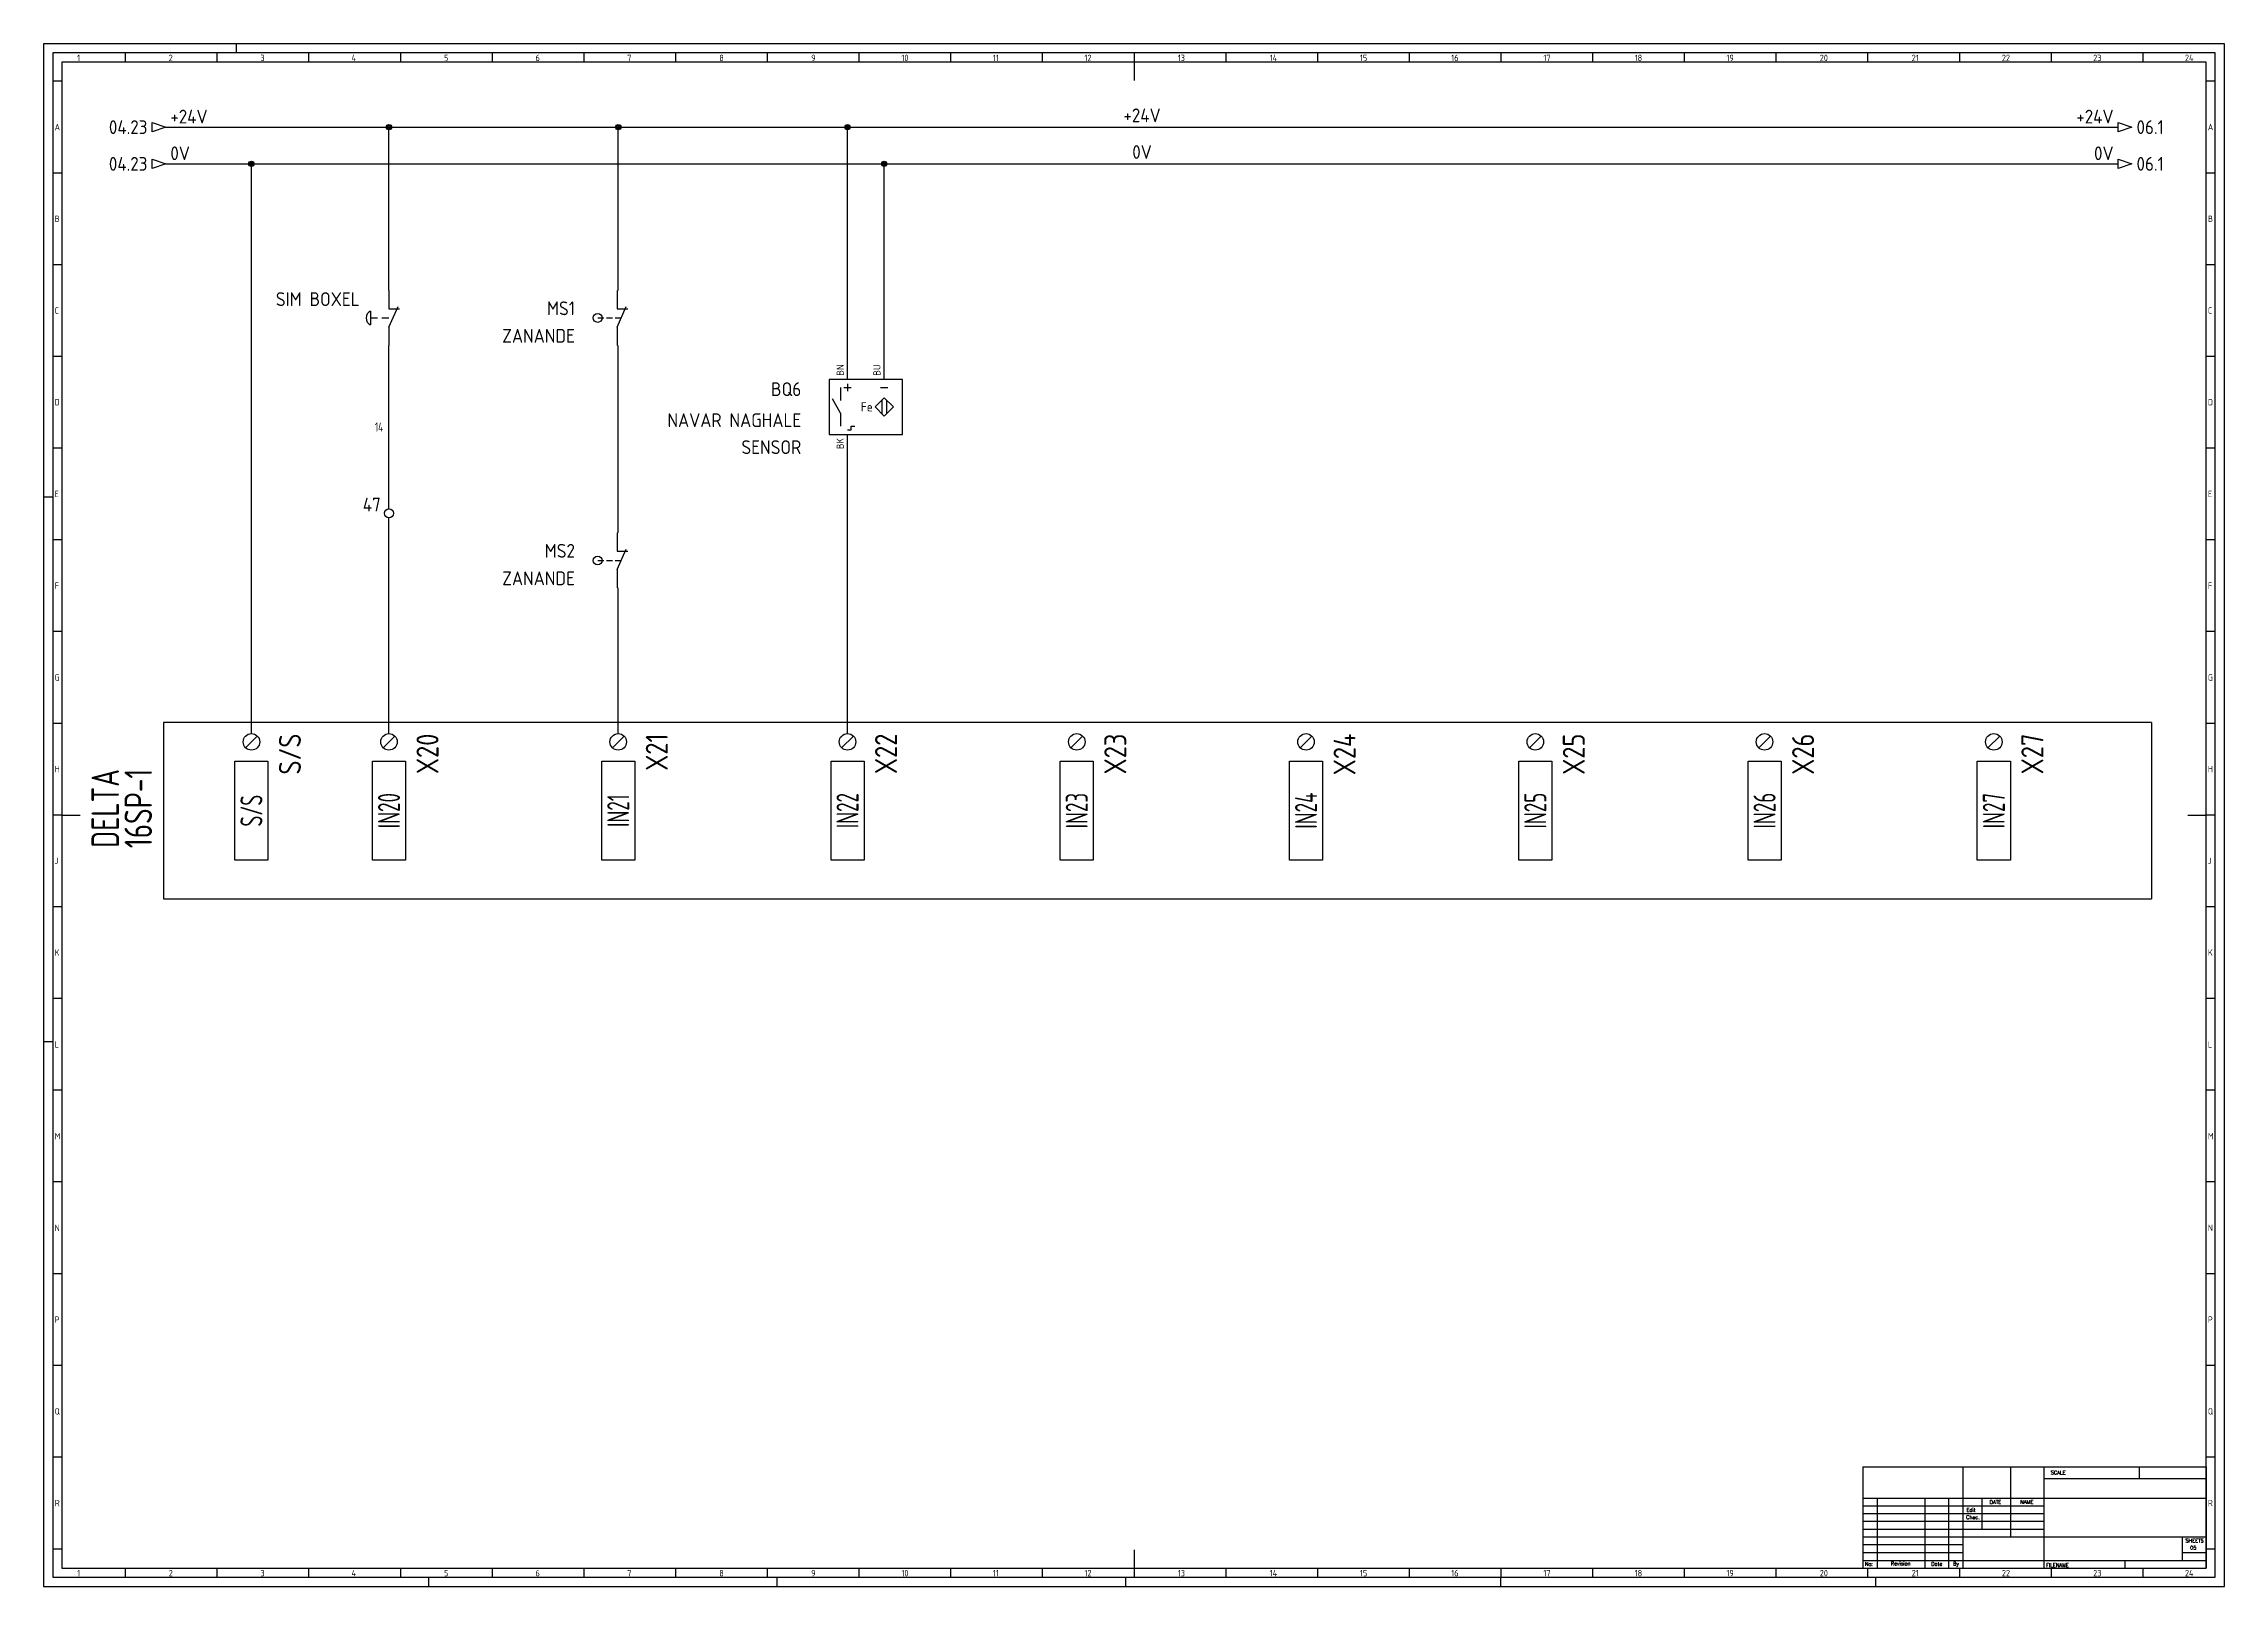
# Model space of a CAD drawing. Header units: millimetres. Extents: x 0 to 1189, y 5 to 846.
import ezdxf
from ezdxf.enums import TextEntityAlignment as Align

# ---------------------------------------------------------------- set-up
doc = ezdxf.new("R2010")
doc.units = ezdxf.units.MM
doc.header["$LTSCALE"] = 12
for name, color, linetype in [('025', 1, 'Continuous'), ('035', 5, 'Continuous'), ('07', 7, 'Continuous'), ('DESC', 1, 'Continuous'), ('MISC', 2, 'Continuous'), ('RED_2.5mm^2', 1, 'Continuous'), ('SYMS', 7, 'Continuous'), ('TAGS', 51, 'Continuous'), ('TERMS', 4, 'Continuous'), ('WIRENO', 70, 'Continuous'), ('WIREREF', 61, 'Continuous'), ('WIREREF_DEST', 61, 'Continuous'), ('XREF', 7, 'Continuous')]:
    doc.layers.add(name, color=color, linetype=linetype)
doc.styles.add('ISO Proportional', font='isocp.shx')
doc.styles.add('WD', font='romans.shx')
doc.styles.add('WD_IEC', font='ISOCP2.shx', dxfattribs={"width": 0.9, "height": 4})

# ---------------------------------------------------------------- blocks, each defined once
blk = doc.blocks.new('IEC_border_a0')
at = {"layer": '035', "color": 0}
for p, q in [((0, 841), (0, 0)), ((1189, 841), (0, 841)), ((44.5, 836), (44.5, 831)), ((94.5, 836), (94.5, 831)), ((105, 841), (105, 836)), ((144.5, 836), (144.5, 831)), ((194.5, 836), (194.5, 831)), ((244.5, 836), (244.5, 831)), ((294.5, 836), (294.5, 831)), ((344.5, 836), (344.5, 831)), ((394.5, 836), (394.5, 831)), ((444.5, 836), (444.5, 831)), ((494.5, 836), (494.5, 831)), ((544.5, 836), (544.5, 831)), ((594.5, 836), (594.5, 831)), ((644.5, 836), (644.5, 831)), ((694.5, 836), (694.5, 831)), ((744.5, 836), (744.5, 831)), ((794.5, 836), (794.5, 831)), ((844.5, 836), (844.5, 831)), ((894.5, 836), (894.5, 831)), ((944.5, 836), (944.5, 831)), ((994.5, 836), (994.5, 831)), ((1044.5, 836), (1044.5, 831)), ((1094.5, 836), (1094.5, 831)), ((1144.5, 836), (1144.5, 831)), ((1189, 0), (1189, 841)), ((10, 820.5), (5, 820.5)), ((1184, 820.5), (1179, 820.5)), ((10, 770.5), (5, 770.5)), ((1184, 770.5), (1179, 770.5)), ((10, 720.5), (5, 720.5)), ((1184, 720.5), (1179, 720.5)), ((10, 670.5), (5, 670.5)), ((1184, 670.5), (1179, 670.5)), ((10, 620.5), (5, 620.5)), ((1184, 620.5), (1179, 620.5)), ((0, 594), (5, 594)), ((10, 570.5), (5, 570.5)), ((1184, 570.5), (1179, 570.5)), ((10, 520.5), (5, 520.5)), ((1184, 520.5), (1179, 520.5)), ((10, 470.5), (5, 470.5)), ((1184, 470.5), (1179, 470.5)), ((10, 420.5), (5, 420.5)), ((1184, 420.5), (1179, 420.5)), ((1184, 420.5), (1179, 420.5)), ((10, 370.5), (5, 370.5)), ((1184, 370.5), (1179, 370.5)), ((10, 320.5), (5, 320.5)), ((1184, 320.5), (1179, 320.5)), ((0, 297), (5, 297)), ((10, 270.5), (5, 270.5)), ((1184, 270.5), (1179, 270.5)), ((1184, 270.5), (1179, 270.5)), ((10, 220.5), (5, 220.5)), ((1184, 220.5), (1179, 220.5)), ((10, 170.5), (5, 170.5)), ((1184, 170.5), (1179, 170.5)), ((10, 120.5), (5, 120.5)), ((1184, 120.5), (1179, 120.5)), ((10, 70.5), (5, 70.5)), ((1184, 70.5), (1179, 70.5)), ((10, 20.4), (5.1, 20.4)), ((1184, 20.4), (1179, 20.4)), ((0, 0), (1189, 0)), ((44.5, 10), (44.5, 5)), ((94.5, 10), (94.5, 5)), ((144.5, 10), (144.5, 5)), ((194.5, 10), (194.5, 5)), ((210, 0), (210, 5)), ((244.5, 10), (244.5, 5)), ((294.5, 10), (294.5, 5)), ((344.5, 10), (344.5, 5)), ((394.5, 10), (394.5, 5)), ((400, 0), (400, 5)), ((444.5, 10), (444.5, 5)), ((494.5, 10), (494.5, 5)), ((544.5, 10), (544.5, 5)), ((590, 0), (590, 5)), ((594.5, 10), (594.5, 5)), ((644.5, 10), (644.5, 5)), ((694.5, 10), (694.5, 5)), ((744.5, 10), (744.5, 5)), ((744.5, 10), (744.5, 5)), ((794.5, 10), (794.5, 5)), ((794.5, 0), (794.5, 5)), ((844.5, 10), (844.5, 5)), ((894.5, 10), (894.5, 5)), ((944.5, 10), (944.5, 5)), ((994.5, 10), (994.5, 5)), ((999, 0), (999, 5)), ((1044.5, 10), (1044.5, 5)), ((1094.5, 10), (1094.5, 5)), ((1144.5, 10), (1144.5, 5))]:
    blk.add_line(p, q, dxfattribs=at)
blk.add_lwpolyline([(10, 10), (1179, 10), (1179, 831), (10, 831)], close=True, dxfattribs=at)
at = {"layer": '07', "color": 0}
for p, q in [((594.5, 831), (594.5, 821)), ((10, 420.5), (20, 420.5)), ((1169, 420.5), (1179, 420.5)), ((594.5, 20), (594.5, 10))]:
    blk.add_line(p, q, dxfattribs=at)
blk.add_lwpolyline([(5, 5), (1184, 5), (1184, 836), (5, 836)], close=True, dxfattribs=at)
at = {"layer": '035', "color": 0, "style": 'ISO Proportional'}
for s, p in [('1', (18.3, 831.5)), ('2', (68.2, 831.5)), ('3', (118.2, 831.5)), ('4', (167.9, 831.5)), ('5', (218.3, 831.5)), ('6', (268.2, 831.5)), ('7', (318.2, 831.5)), ('8', (368.4, 831.5)), ('9', (418.5, 831.5)), ('10', (467.7, 831.5)), ('11', (517.5, 831.5)), ('12', (567.5, 831.5)), ('13', (618.4, 831.5)), ('14', (668.5, 831.5)), ('15', (717.7, 831.5)), ('16', (767.5, 831.5)), ('17', (817.7, 831.5)), ('18', (867.5, 831.5)), ('19', (917.5, 831.5)), ('20', (968.4, 831.5)), ('21', (1018.5, 831.5)), ('22', (1067.7, 831.5)), ('23', (1117.5, 831.5)), ('24', (1167.5, 831.5)), ('A', (6, 793.8)), ('A', (1180, 793.8)), ('B', (6, 743.8)), ('B', (1180, 743.8)), ('C', (6, 693.8)), ('C', (1180, 693.8)), ('D', (6, 643.8)), ('D', (1180, 643.8)), ('E', (6, 593.8)), ('E', (1180, 593.8)), ('F', (6, 543.8)), ('F', (1180, 543.8)), ('G', (6, 493.8)), ('G', (1180, 493.8)), ('H', (6, 443.8)), ('H', (1180, 443.8)), ('J', (6, 393.8)), ('J', (1180, 393.8)), ('K', (6, 343.8)), ('K', (1180, 343.8)), ('L', (6, 293.7)), ('L', (1180, 293.7)), ('M', (6, 243.7)), ('M', (1180, 243.7)), ('N', (6, 193.7)), ('N', (1180, 193.7)), ('P', (6, 143.7)), ('P', (1180, 143.7)), ('Q', (6, 93.7)), ('Q', (1180, 93.7)), ('R', (6.1, 43.7)), ('R', (1180, 43.7)), ('1', (18.3, 5.5)), ('2', (68.2, 5.5)), ('3', (118.2, 5.5)), ('4', (167.9, 5.5)), ('5', (218.3, 5.5)), ('6', (268.2, 5.5)), ('7', (318.2, 5.5)), ('8', (368.4, 5.5)), ('9', (418.5, 5.5)), ('10', (467.7, 5.5)), ('11', (517.5, 5.5)), ('12', (567.5, 5.5)), ('13', (618.4, 5.5)), ('14', (668.5, 5.5)), ('15', (717.7, 5.5)), ('16', (767.5, 5.5)), ('17', (817.7, 5.5)), ('18', (867.5, 5.5)), ('19', (917.5, 5.5)), ('20', (968.4, 5.5)), ('21', (1018.5, 5.5)), ('22', (1067.7, 5.5)), ('23', (1117.5, 5.5)), ('24', (1167.5, 5.5))]:
    blk.add_text(s, height=3.5, dxfattribs=at).set_placement(p)
blk = doc.blocks.new('IEC_tblock_a0')
at = {"layer": '035'}
for p, q in [((-106.6, 55.2), (-106.6, 17)), ((-88.4, 48.9), (0, 48.9)), ((-36.4, 55.2), (-36.4, 48.9)), ((-179.4, 38.2), (-179.4, 0)), ((-153.4, 38.2), (-153.4, 0)), ((-140.4, 38.2), (-140.4, 0)), ((-122.2, 38.2), (-122.2, 21.2)), ((-187.2, 34), (-88.4, 34)), ((-187.2, 29.8), (-88.4, 29.8)), ((-187.2, 25.5), (-88.4, 25.5)), ((-187.2, 21.2), (-88.4, 21.2)), ((-187.2, 17), (-132.6, 17)), ((-187.2, 12.8), (-132.6, 12.8)), ((-187.2, 8.5), (-132.6, 8.5)), ((-187.2, 4.2), (0, 4.2)), ((-44.2, 4.2), (-44.2, 0)), ((-13, 8.5), (0, 8.5))]:
    blk.add_line(p, q, dxfattribs=at)
at = {"layer": '07'}
for p, q in [((-187.2, 55.2), (0, 55.2)), ((-187.2, 55.2), (-187.2, 0)), ((-132.6, 55.2), (-132.6, 0)), ((-88.4, 55.2), (-88.4, 0)), ((0, 55.2), (0, 0)), ((-187.2, 38.2), (0, 38.2)), ((-132.6, 17), (0, 17)), ((-13, 17), (-13, 4.2)), ((-187.2, 0), (0, 0))]:
    blk.add_line(p, q, dxfattribs=at)
at = {"style": 'WD'}
for tag, p in [('SCALE', (-69.9, 51.1)), ('SH', (-8.7, 10.1)), ('FILENAME', (-68.1, 0.8))]:
    blk.add_attdef(tag, p, '', height=2, dxfattribs=at)
for tag, height, p in [('CKDATE', 2, (-114.9, 26.6)), ('EDDATE', 2, (-115, 30.8)), ('EDBY', 2, (-98, 30.9)), ('CKBY', 2, (-97.9, 26.3)), ('PROJDESC', 5, (-45.9, 29.2)), ('DWGDESC', 5, (-44.9, 19.7)), ('DWGNO', 3.5, (-48.5, 9.5))]:
    blk.add_attdef(tag, text='', height=height, dxfattribs=at).set_placement(p, align=Align.CENTER)
at = {"style": 'WD', "flags": 1}
blk.add_attdef('WD_TB', (-120.9, 11.9), '', height=2, dxfattribs=at)
at = {"layer": '025', "style": 'WD'}
for s, p in [('SCALE', (-80.6, 51.1)), ('NAME', (-97.7, 35.1)), ('No:', (-183.8, 1.2)), ('Revision', (-166.5, 1.5)), ('Date', (-146.8, 1.3)), ('By', (-136.3, 1.4))]:
    blk.add_text(s, height=2, dxfattribs=at).set_placement(p, align=Align.CENTER)
for s, p in [('DATE', (-118, 35)), ('Chec.', (-130.8, 26.7)), ('Edit', (-130.6, 30.7)), ('SHEETS', (-11.2, 14)), ('FILENAME', (-87.2, 0.6))]:
    blk.add_text(s, height=2, dxfattribs=at).set_placement(p)
blk = doc.blocks.new('PLCIO_F85')
blk.add_line((1036, 48), (1036, -48))
at = {"layer": 'SYMS'}
for p, q in [((-48, 48), (-48, -48)), ((1036, 48), (-48, 48)), ((-3.2, 34.3), (3.2, 40.7)), ((71.8, 34.3), (78.2, 40.7)), ((196.8, 34.3), (203.2, 40.7)), ((321.8, 34.3), (328.2, 40.7)), ((446.8, 34.3), (453.2, 40.7)), ((571.8, 34.3), (578.2, 40.7)), ((696.8, 34.3), (703.2, 40.7)), ((821.8, 34.3), (828.2, 40.7)), ((946.8, 34.3), (953.2, 40.7)), ((-9, -27), (-9, 27)), ((-9, 27), (9, 27)), ((9, 27), (9, -27)), ((66, -27), (66, 27)), ((66, 27), (84, 27)), ((84, 27), (84, -27)), ((191, -27), (191, 27)), ((191, 27), (209, 27)), ((209, 27), (209, -27)), ((316, -27), (316, 27)), ((316, 27), (334, 27)), ((334, 27), (334, -27)), ((441, -27), (441, 27)), ((441, 27), (459, 27)), ((459, 27), (459, -27)), ((566, -27), (566, 27)), ((566, 27), (584, 27)), ((584, 27), (584, -27)), ((691, -27), (691, 27)), ((691, 27), (709, 27)), ((709, 27), (709, -27)), ((816, -27), (816, 27)), ((816, 27), (834, 27)), ((834, 27), (834, -27)), ((941, -27), (941, 27)), ((941, 27), (959, 27)), ((959, 27), (959, -27)), ((9, -27), (-9, -27)), ((84, -27), (66, -27)), ((209, -27), (191, -27)), ((334, -27), (316, -27)), ((459, -27), (441, -27)), ((584, -27), (566, -27)), ((709, -27), (691, -27)), ((834, -27), (816, -27)), ((959, -27), (941, -27)), ((-48, -48), (1036, -48))]:
    blk.add_line(p, q, dxfattribs=at)
for centre in [(0, 37.5), (75, 37.5), (200, 37.5), (325, 37.5), (450, 37.5), (575, 37.5), (700, 37.5), (825, 37.5), (950, 37.5)]:
    blk.add_circle(centre, 4.5, dxfattribs=at)
at = {"layer": 'SYMS', "style": 'WD_IEC', "width": 0.9}
for tag, p in [('TERMDESC01', (6.2, 60)), ('TERMDESC02', (81.2, 60)), ('TERMDESC03', (206.2, 60)), ('TERMDESC04', (331.2, 60)), ('TERMDESC05', (456.2, 60)), ('TERMDESC06', (581.2, 60)), ('TERMDESC07', (706.2, 60)), ('TERMDESC08', (831.2, 60)), ('TERMDESC09', (956.2, 60))]:
    blk.add_attdef(tag, text='', height=12, rotation=90, dxfattribs=at).set_placement(p, align=Align.TOP_LEFT)
at = {"layer": 'SYMS', "style": 'WD_IEC', "width": 0.9, "flags": 1}
for tag, p in [('X2TERM01', (0, 42)), ('X2TERM02', (75, 42)), ('X2TERM03', (200, 42)), ('X2TERM04', (325, 42)), ('X2TERM05', (450, 42)), ('X2TERM06', (575, 42)), ('X2TERM07', (700, 42)), ('X2TERM08', (825, 42)), ('X2TERM09', (950, 42))]:
    blk.add_attdef(tag, text='', height=1.92, rotation=90, dxfattribs=at).set_placement(p, align=Align.RIGHT)
at = {"layer": 'SYMS', "style": 'WD_IEC', "width": 0.9}
for tag, p in [('TERM01', (15, 42)), ('TERM02', (90, 42)), ('TERM03', (215, 42)), ('TERM04', (340, 42)), ('TERM05', (465, 42)), ('TERM06', (590, 42)), ('TERM07', (715, 42)), ('TERM08', (840, 42)), ('TERM09', (965, 42))]:
    blk.add_attdef(tag, text='', height=12, rotation=90, dxfattribs=at).set_placement(p, align=Align.TOP_RIGHT)
at = {"layer": 'SYMS', "style": 'WD_IEC'}
for tag, width, p in [('INST', 0.8, (-159, 0)), ('MFG', 0.8, (-123, 0)), ('CAT', 0.8, (-105, 0)), ('LINE1', 0.9, (-87, 0)), ('LINE2', 0.9, (-69, 0)), ('DESC', 0.9, (-50.8, 0)), ('TAG', 0.9, (-30.9, 0)), ('LOC', 0.8, (-141, 0))]:
    blk.add_attdef(tag, text='', height=15, rotation=90, dxfattribs=dict(at, width=width)).set_placement(p, align=Align.CENTER)
at = {"layer": 'SYMS', "style": 'WD_IEC', "width": 0.7}
for tag, p in [('TAGA01', (0, 0)), ('TAGA02', (75, 0)), ('TAGA03', (200, 0)), ('TAGA04', (325, 0)), ('TAGA05', (450, 0)), ('TAGA06', (575, 0)), ('TAGA07', (700, 0)), ('TAGA08', (825, 0)), ('TAGA09', (950, 0))]:
    blk.add_attdef(tag, text='', height=12, rotation=90, dxfattribs=at).set_placement(p, align=Align.MIDDLE_CENTER)
at = {"layer": 'SYMS', "linetype": 'Continuous', "style": 'WD_IEC', "width": 0.9, "flags": 9}
blk.add_attdef('ASSYCODE', text='', height=1.92, rotation=90, dxfattribs=at).set_placement((-102.9, -22.1), align=Align.CENTER)
at = {"layer": 'SYMS', "style": 'WD_IEC', "width": 0.9}
for tag, p in [('DESCA01', (-9, -111)), ('DESCB01', (9, -111)), ('DESCC01', (27, -111)), ('DESCD01', (45, -111)), ('DESCE01', (63, -111)), ('DESCA02', (66, -111)), ('DESCB02', (84, -111)), ('DESCC02', (102, -111)), ('DESCD02', (120, -111)), ('DESCE02', (138, -111)), ('DESCA03', (191, -111)), ('DESCB03', (209, -111)), ('DESCC03', (227, -111)), ('DESCD03', (245, -111)), ('DESCE03', (263, -111)), ('DESCA04', (316, -111)), ('DESCB04', (334, -111)), ('DESCC04', (352, -111)), ('DESCD04', (370, -111)), ('DESCE04', (388, -111)), ('DESCA05', (441, -111)), ('DESCB05', (459, -111)), ('DESCC05', (477, -111)), ('DESCD05', (495, -111)), ('DESCE05', (513, -111)), ('DESCA06', (566, -111)), ('DESCB06', (584, -111)), ('DESCC06', (602, -111)), ('DESCD06', (620, -111)), ('DESCE06', (638, -111)), ('DESCA07', (691, -111)), ('DESCB07', (709, -111)), ('DESCC07', (727, -111)), ('DESCD07', (745, -111)), ('DESCE07', (763, -111)), ('DESCA08', (816, -111)), ('DESCB08', (834, -111)), ('DESCC08', (852, -111)), ('DESCD08', (870, -111)), ('DESCE08', (888, -111)), ('DESCA09', (941, -111)), ('DESCB09', (959, -111)), ('DESCC09', (977, -111)), ('DESCD09', (995, -111)), ('DESCE09', (1013, -111))]:
    blk.add_attdef(tag, text='', height=15, rotation=90, dxfattribs=at).set_placement(p, align=Align.RIGHT)
blk = doc.blocks.new('WDDOT')
for radius in [0.72, 0.449, 0.223]:
    blk.add_circle((0, 0), radius)
blk = doc.blocks.new('HA1D3')
blk.add_lwpolyline([(0, 0), (-3.75, -1.25), (-3.75, 1.25)], close=True)
at = {"style": 'WD_IEC'}
blk.add_attdef('XREF', text='', height=2.5, dxfattribs=at).set_placement((-5, 0), align=Align.MIDDLE_RIGHT)
at = {"style": 'WD_IEC', "flags": 1}
blk.add_attdef('SIGCODE', text='', height=1, dxfattribs=at).set_placement((-2.5, 1.8), align=Align.RIGHT)
at = {"style": 'WD_IEC'}
for tag, p, height, flags in [('X1TERM01', (0, 0), 0.32, 1), ('WIRENO', (1.25, 1), 2.5, 8)]:
    blk.add_attdef(tag, p, '', height=height, dxfattribs=dict(at, flags=flags))
blk.add_attdef('DESC1', text='', height=2.5, dxfattribs=at).set_placement((1.25, -1), align=Align.TOP_LEFT)
blk = doc.blocks.new('WD_WNH')
at = {"linetype": 'Continuous', "style": 'WD_IEC', "width": 0.8}
blk.add_attdef('WIRENO', text='', height=2.5, dxfattribs=at).set_placement((0, 0.75), align=Align.CENTER)
at = {"style": 'WD_IEC', "flags": 1}
for tag, p in [('W08USER', (0, 0.375)), ('W04USER', (0, 0.875)), ('W05USER', (0, 0.75)), ('W09USER', (0, 0.25)), ('W03USER', (0, 1)), ('W06USER', (0, 0.625)), ('W07USER', (0, 0.5)), ('W02USER', (0, 1.125)), ('W01USER', (0, 1.25)), ('W10USER', (0, 0.125))]:
    blk.add_attdef(tag, text='', height=0.08, dxfattribs=at).set_placement(p, align=Align.CENTER)
blk = doc.blocks.new('HA1S1')
blk.add_lwpolyline([(0, 1.25), (3.75, 0), (0, -1.25)], close=True)
at = {"style": 'WD_IEC'}
for tag, height, flags, p in [('WIRENO', 2.5, 8, (-1.25, 1)), ('SIGCODE', 1, 1, (5, 1.8))]:
    blk.add_attdef(tag, text='', height=height, dxfattribs=dict(at, flags=flags)).set_placement(p, align=Align.RIGHT)
at = {"style": 'WD_IEC', "flags": 1}
blk.add_attdef('X4TERM01', (0, 0), '', height=0.32, dxfattribs=at)
at = {"style": 'WD_IEC'}
blk.add_attdef('XREF', text='', height=2.5, dxfattribs=at).set_placement((5, 0), align=Align.MIDDLE_LEFT)
blk.add_attdef('DESC1', text='', height=2.5, dxfattribs=at).set_placement((-1.25, -1), align=Align.TOP_RIGHT)
blk = doc.blocks.new('VT0002')
blk.add_circle((0, 0), 1.25)
at = {"style": 'WD_IEC'}
for tag, p in [('INST', (-2.25, 6.5)), ('LOC', (-2.25, 3.5)), ('DESC1', (-2.25, -6.25)), ('DESC3', (-2.25, -12.25)), ('DESC2', (-2.25, -9.25))]:
    blk.add_attdef(tag, text='', height=2.5, dxfattribs=at).set_placement(p, align=Align.RIGHT)
at = {"style": 'WD_IEC', "flags": 1}
for tag, p, height in [('ASSYCODE', (2.75, 10.75), 1), ('CATDESC', (2.75, 9.25), 1), ('MFG', (2.75, 7.25), 1.5), ('CAT', (2.75, 4.75), 1.5), ('X4PIN01', (-1.25, 1), 0.25), ('X4TERM01', (-1.25, 0), 0.25), ('X4TERMDESC01', (-1.25, 0.5), 0.4), ('STRIPSEQ', (0, 0), 0.025), ('X2PIN01', (0, 2.25), 0.25), ('X2TERM01', (0, 1.25), 0.25), ('X8PIN01', (0, -0.25), 0.25), ('X2TERMDESC01', (0, 1.75), 0.4), ('X1PIN01', (1.25, 1), 0.25), ('X1TERM01', (1.25, 0), 0.25), ('X1TERMDESC01', (1.25, 0.5), 0.4), ('LINKTERM', (0, -0.04), 0.025), ('X8TERM01', (0, -1.25), 0.25), ('X8TERMDESC01', (0, -0.75), 0.4)]:
    blk.add_attdef(tag, p, '', height=height, dxfattribs=at)
at = {"style": 'WD_IEC', "flags": 8}
for tag, height, p in [('TAGSTRIP', 2.5, (-2.25, 0.5)), ('TERM01', 2, (-2.25, -3.25))]:
    blk.add_attdef(tag, text='', height=height, dxfattribs=at).set_placement(p, align=Align.RIGHT)
blk = doc.blocks.new('VPX11IN3')
for p, q in [((0, 6.25), (0, 4.25)), ((-1.875, -1.75), (-4.0625, 2.1875)), ((-1.875, 5.25), (-1.875, 1.75)), ((-1, 5.25), (1, 5.25)), ((9, 5.25), (11, 5.25)), ((9.375, 1.875), (9.375, -1.875)), ((10.625, 1.875), (10.625, -1.875)), ((-1.875, -1.75), (-1.875, -5.25)), ((1, -6.25), (1, -5.25)), ((1, -5.25), (2, -5.25)), ((0, -6.25), (1, -6.25))]:
    blk.add_line(p, q)
for points in [[(-5, -7.5), (15, -7.5), (15, 7.5), (-5, 7.5)], [(10, 2.5), (12.5, 0), (10, -2.5), (7.5, 0)]]:
    blk.add_lwpolyline(points, close=True)
at = {"style": 'WD_IEC'}
blk.add_text('Fe', height=2.5, dxfattribs=at).set_placement((6.875, 0), align=Align.MIDDLE_RIGHT)
for tag, p in [('INST', (-6.75, 10.25)), ('LOC', (-6.75, 6.75)), ('TAG1', (-6.75, 3.25)), ('DESC1', (-6.75, -5.2)), ('DESC3', (-6.75, -12.2)), ('DESC2', (-6.75, -8.7)), ('WDTAGALT', (-6.25, -15.125))]:
    blk.add_attdef(tag, text='', height=2.5, dxfattribs=at).set_placement(p, align=Align.RIGHT)
for tag, p in [('TERM02', (-1, 8.5)), ('TERM03', (9, 8.5))]:
    blk.add_attdef(tag, p, '', height=2, rotation=90, dxfattribs=at)
at = {"style": 'WD_IEC', "flags": 1}
for tag, p, height in [('X2TERM02', (0, 7.5), 0.32), ('X2TERM03', (10, 7.5), 0.32), ('MFG', (17.75, 6.5), 1.5), ('CAT', (17.75, 4), 1.5), ('ASSYCODE', (16, -4), 1), ('FAMILY', (16, -5.5), 1), ('X8TERM01', (0, -7.5), 0.32), ('CATDESC', (16, -7), 1)]:
    blk.add_attdef(tag, p, '', height=height, dxfattribs=at)
at = {"lineweight": 15, "style": 'WD_IEC'}
blk.add_attdef('XREF', text='', height=2.5, dxfattribs=at).set_placement((-6.75, -1.35), align=Align.RIGHT)
at = {"style": 'WD_IEC'}
blk.add_attdef('TERM01', text='', height=2, rotation=90, dxfattribs=at).set_placement((-1, -8.5), align=Align.RIGHT)
blk = doc.blocks.new('VLS12C')
for p, q in [((0, 7.5), (0, 2.5)), ((-5.3, 0), (-3.61, 0)), ((-5.3, 0), (-3.61, 0)), ((-2.94, 0), (-1.25, 0)), ((-2.94, 0), (-1.25, 0)), ((-0.58, 0), (1.11, 0)), ((-0.58, 0), (1.11, 0)), ((0, -2.5), (2.5, 3.12)), ((0, 2.5), (2.87, 2.5)), ((0, -2.5), (0, -7.5))]:
    blk.add_line(p, q)
at = {"linetype": 'Continuous'}
blk.add_circle((-5.3, 0), 1.2, dxfattribs=at)
at = {"style": 'WD_IEC'}
for tag, p in [('INST', (-11.5, 6.75)), ('LOC', (-11.5, 3.75)), ('TAG1', (-11.5, 0.75)), ('DESC1', (-11.5, -6.75)), ('XREF', (-11.5, -3.75)), ('DESC3', (-11.5, -12.75)), ('DESC2', (-11.5, -9.75))]:
    blk.add_attdef(tag, text='', height=2.5, dxfattribs=at).set_placement(p, align=Align.RIGHT)
blk.add_attdef('TERM01', text='', height=2, rotation=90, dxfattribs=at).set_placement((-1, 7.5), align=Align.RIGHT)
at = {"style": 'WD_IEC', "flags": 1}
for tag, p, height in [('X2TERM01', (0, 7.5), 0.32), ('MFG', (2.75, 6.5), 1.5), ('X1LINK', (2, 0), 0.32), ('CAT', (2.75, 4), 1.5), ('ASSYCODE', (1, -4), 1), ('FAMILY', (1, -5.5), 1), ('CONTACT', (1.05, -1.35), 1), ('COMMON', (2.3, -2.6), 1), ('X8TERM02', (0, -7.5), 0.32), ('CATDESC', (1, -7), 1)]:
    blk.add_attdef(tag, p, '', height=height, dxfattribs=at)
at = {"style": 'WD_IEC'}
blk.add_attdef('TERM02', (-1, -7.5), '', height=2, rotation=90, dxfattribs=at)
at = {"lineweight": 15, "style": 'WD_IEC'}
blk.add_attdef('WDTAGALT', text='', height=2.5, dxfattribs=at).set_placement((-11.5, -15.75), align=Align.RIGHT)
blk = doc.blocks.new('VPB12M')
for p, q in [((0, 7.5), (0, 2.5)), ((-5, 1.875), (-5, -1.875)), ((-5, 0), (-3.125, 0)), ((-1.94444, 0), (0, 0)), ((0, -2.5), (2.5, 3.125)), ((0, 2.5), (2.8678, 2.5)), ((0, -2.5), (0, -7.5))]:
    blk.add_line(p, q)
blk.add_arc((-4.21875, 0), 2.03125, 112.61986495, 247.38013505)
at = {"style": 'WD_IEC'}
for tag, p in [('INST', (-8, 10.25)), ('LOC', (-8, 6.75)), ('TAG1', (-8, 3.25)), ('DESC2', (-8, -13.85)), ('DESC1', (-8, -10.35)), ('DESC3', (-8, -17.35))]:
    blk.add_attdef(tag, text='', height=2.5, dxfattribs=at).set_placement(p, align=Align.RIGHT)
blk.add_attdef('TERM01', text='', height=2, rotation=90, dxfattribs=at).set_placement((-1, 7.5), align=Align.RIGHT)
at = {"style": 'WD_IEC', "flags": 1}
for tag, p, height in [('X2TERM01', (0, 7.5), 0.32), ('CONTACT', (0.5, 4.5), 1), ('X1LINK', (1.5, 0), 0.32), ('COMMON', (1.75, 3.25), 1), ('ASSYCODE', (1, -4), 1), ('FAMILY', (1, -5.5), 1), ('X8TERM02', (0, -7.5), 0.32), ('CATDESC', (1, -7), 1)]:
    blk.add_attdef(tag, p, '', height=height, dxfattribs=at)
at = {"style": 'WD_IEC', "flags": 9}
for tag, p in [('MFG', (-8.5, -0.25)), ('CAT', (-8.5, -2.75))]:
    blk.add_attdef(tag, text='', height=1.5, dxfattribs=at).set_placement(p, align=Align.RIGHT)
at = {"style": 'WD_IEC'}
blk.add_attdef('TERM02', (-1, -7.5), '', height=2, rotation=90, dxfattribs=at)
at = {"lineweight": 15, "style": 'WD_IEC'}
blk.add_attdef('XREF', text='', height=2.5, dxfattribs=at).set_placement((-8, -6.35), align=Align.RIGHT)
blk = doc.blocks.new('WD_WNV')
at = {"linetype": 'Continuous', "style": 'WD_IEC', "width": 0.8}
blk.add_attdef('WIRENO', text='', height=2.5, dxfattribs=at).set_placement((-1.6, 0), align=Align.MIDDLE_RIGHT)
at = {"style": 'WD_IEC', "flags": 1}
for tag, p in [('W08USER', (-1, 0.375)), ('W04USER', (-1, 0.875)), ('W05USER', (-1, 0.75)), ('W09USER', (-1, 0.25)), ('W03USER', (-1, 1)), ('W06USER', (-1, 0.625)), ('W07USER', (-1, 0.5)), ('W02USER', (-1, 1.125)), ('W01USER', (-1, 1.25)), ('W10USER', (-1, 0.125))]:
    blk.add_attdef(tag, text='', height=0.08, dxfattribs=at).set_placement(p, align=Align.CENTER)

msp = doc.modelspace()

# ---------------------------------------------------------------- linework, layer by layer
at = {"layer": 'RED_2.5mm^2', "color": 0}
for p, q in [((66.6, 800.4), (1131.1, 800.4)), ((188.3, 711.4), (188.3, 800.4)), ((66.6, 780.4), (1131.1, 780.4)), ((113.3, 469.8), (113.3, 780.4)), ((188.3, 592.4), (188.3, 681.4)), ((188.3, 469.8), (188.3, 587.4))]:
    msp.add_line(p, q, dxfattribs=at)
at = {"layer": 'RED_2.5mm^2'}
for p, q in [((313.3, 711.4), (313.3, 800.4)), ((438.3, 662.9), (438.3, 800.4)), ((458.3, 662.9), (458.3, 780.4)), ((313.3, 579.2), (313.3, 681.4)), ((438.3, 469.8), (438.3, 632.9)), ((313.3, 469.8), (313.3, 549.2))]:
    msp.add_line(p, q, dxfattribs=at)

# ---------------------------------------------------------------- block references
msp.add_blockref('IEC_border_a0', (0, 4.9))
ref = msp.add_blockref('IEC_tblock_a0', (1179, 14.9))
ref.add_attrib('SH', '05', (1170.3, 25), dxfattribs={"height": 2, "style": 'WD'})
at = {"layer": 'SYMS', "color": 0}
ref = msp.add_blockref('HA1D3', (66.6, 800.4), dxfattribs=dict(at, xscale=2, yscale=2, zscale=2))
ref.add_attrib('XREF', '04.23', dxfattribs={"layer": 'XREF', "height": 7.5, "style": 'WD_IEC'}).set_placement((56.6, 800.4), align=Align.MIDDLE_RIGHT)
ref.add_attrib('WIRENO', '+24V', (69.1, 802.4), dxfattribs={"layer": 'WIREREF_DEST', "height": 7.5, "style": 'WD_IEC', "flags": 8})
ref = msp.add_blockref('HA1S1', (1131.1, 800.4), dxfattribs=dict(at, xscale=2, yscale=2, zscale=2))
ref.add_attrib('XREF', '06.1', dxfattribs={"layer": 'XREF', "height": 7.5, "style": 'WD_IEC'}).set_placement((1141.1, 800.4), align=Align.MIDDLE_LEFT)
ref.add_attrib('WIRENO', '+24V', dxfattribs={"layer": 'WIREREF', "height": 7.5, "style": 'WD_IEC', "flags": 8}).set_placement((1128.6, 802.4), align=Align.RIGHT)
at = {"layer": 'SYMS', "color": 0, "xscale": 2, "yscale": 2, "zscale": 2}
for p in [(188.3, 800.4), (113.3, 780.4)]:
    msp.add_blockref('WDDOT', p, dxfattribs=at)
at = {"layer": 'SYMS', "xscale": 2, "yscale": 2, "zscale": 2}
for p in [(313.3, 800.4), (438.3, 800.4), (458.3, 780.4)]:
    msp.add_blockref('WDDOT', p, dxfattribs=at)
at = {"layer": 'SYMS', "color": 0}
ref = msp.add_blockref('HA1D3', (66.6, 780.4), dxfattribs=dict(at, xscale=2, yscale=2, zscale=2))
ref.add_attrib('XREF', '04.23', dxfattribs={"layer": 'XREF', "height": 7.5, "style": 'WD_IEC'}).set_placement((56.6, 780.4), align=Align.MIDDLE_RIGHT)
ref.add_attrib('WIRENO', '0V', (69.1, 782.4), dxfattribs={"layer": 'WIREREF_DEST', "height": 7.5, "style": 'WD_IEC', "flags": 8})
ref = msp.add_blockref('HA1S1', (1131.1, 780.4), dxfattribs=dict(at, xscale=2, yscale=2, zscale=2))
ref.add_attrib('XREF', '06.1', dxfattribs={"layer": 'XREF', "height": 7.5, "style": 'WD_IEC'}).set_placement((1141.1, 780.4), align=Align.MIDDLE_LEFT)
ref.add_attrib('WIRENO', '0V', dxfattribs={"layer": 'WIREREF', "height": 7.5, "style": 'WD_IEC', "flags": 8}).set_placement((1128.6, 782.4), align=Align.RIGHT)
ref = msp.add_blockref('VPB12M', (188.3, 696.4), dxfattribs=dict(at, xscale=2, yscale=2, zscale=2))
ref.add_attrib('TAG1', 'SIM BOXEL', dxfattribs={"layer": 'TAGS', "height": 7.5, "style": 'WD_IEC'}).set_placement((172.3, 702.9), align=Align.RIGHT)
ref = msp.add_blockref('VLS12C', (312.7, 696.4), dxfattribs=dict(at, xscale=2, yscale=2, zscale=2))
ref.add_attrib('DESC1', 'ZANANDE', dxfattribs={"layer": 'DESC', "height": 7.5, "style": 'WD_IEC'}).set_placement((289.7, 682.9), align=Align.RIGHT)
ref.add_attrib('TAG1', 'MS1', dxfattribs={"layer": 'TAGS', "height": 7.5, "style": 'WD_IEC'}).set_placement((289.7, 697.9), align=Align.RIGHT)
at = {"layer": 'SYMS'}
ref = msp.add_blockref('VPX11IN3', (438.3, 647.9), dxfattribs=dict(at, xscale=2, yscale=2, zscale=2))
ref.add_attrib('TERM03', 'BU', (456.3, 664.9), dxfattribs={"layer": 'TERMS', "height": 4, "rotation": 90, "style": 'WD_IEC'})
ref.add_attrib('TERM02', 'BN', (436.3, 664.9), dxfattribs={"layer": 'TERMS', "height": 4, "rotation": 90, "style": 'WD_IEC'})
ref.add_attrib('TERM01', 'BK', dxfattribs={"layer": 'TERMS', "height": 4, "rotation": 90, "style": 'WD_IEC'}).set_placement((436.3, 630.9), align=Align.RIGHT)
ref.add_attrib('DESC2', 'SENSOR', dxfattribs={"layer": 'DESC', "height": 7.5, "style": 'WD_IEC'}).set_placement((413.1, 622.2), align=Align.RIGHT)
ref.add_attrib('DESC1', 'NAVAR NAGHALE', dxfattribs={"layer": 'DESC', "height": 7.5, "style": 'WD_IEC'}).set_placement((413.1, 636.9), align=Align.RIGHT)
ref.add_attrib('TAG1', 'BQ6', dxfattribs={"layer": 'TAGS', "height": 7.5, "style": 'WD_IEC'}).set_placement((413.1, 653.8), align=Align.RIGHT)
ref = msp.add_blockref('VT0002', (188.3, 589.9), dxfattribs=dict(at, xscale=2, yscale=2, zscale=2))
ref.add_attrib('TAGSTRIP', '47', dxfattribs={"layer": 'TAGS', "height": 7.5, "style": 'WD_IEC', "flags": 8}).set_placement((183.8, 590.9), align=Align.RIGHT)
at = {"layer": 'SYMS', "color": 0}
ref = msp.add_blockref('VLS12C', (312.7, 564.2), dxfattribs=dict(at, xscale=2, yscale=2, zscale=2))
ref.add_attrib('DESC1', 'ZANANDE', dxfattribs={"layer": 'DESC', "height": 7.5, "style": 'WD_IEC'}).set_placement((289.7, 550.7), align=Align.RIGHT)
ref.add_attrib('TAG1', 'MS2', dxfattribs={"layer": 'TAGS', "height": 7.5, "style": 'WD_IEC'}).set_placement((289.7, 565.7), align=Align.RIGHT)
ref = msp.add_blockref('PLCIO_F85', (113.3, 427.8), dxfattribs=at)
ref.add_attrib('TERM01', 'S/S', dxfattribs={"layer": 'TERMS', "height": 12, "rotation": 90, "style": 'WD_IEC', "width": 0.9}).set_placement((128.3, 469.8), align=Align.TOP_RIGHT)
ref.add_attrib('TAGA01', 'S/S', dxfattribs={"layer": 'TAGS', "height": 12, "rotation": 90, "style": 'WD_IEC', "width": 0.7}).set_placement((113.3, 427.8), align=Align.MIDDLE_CENTER)
ref.add_attrib('CAT', '16SP-1', dxfattribs={"layer": 'MISC', "height": 15, "rotation": 90, "style": 'WD_IEC', "width": 0.8}).set_placement((59.1, 429), align=Align.CENTER)
ref.add_attrib('MFG', 'DELTA', dxfattribs={"layer": 'MISC', "height": 15, "rotation": 90, "style": 'WD_IEC', "width": 0.8}).set_placement((41.1, 429), align=Align.CENTER)
ref.add_attrib('TERM02', 'X20', dxfattribs={"layer": 'TERMS', "height": 12, "rotation": 90, "style": 'WD_IEC', "width": 0.9}).set_placement((203.3, 469.8), align=Align.TOP_RIGHT)
ref.add_attrib('TAGA02', 'IN20', dxfattribs={"layer": 'TAGS', "height": 12, "rotation": 90, "style": 'WD_IEC', "width": 0.7}).set_placement((188.3, 427.8), align=Align.MIDDLE_CENTER)
ref.add_attrib('TERM03', 'X21', dxfattribs={"layer": 'TERMS', "height": 12, "rotation": 90, "style": 'WD_IEC', "width": 0.9}).set_placement((328.3, 469.8), align=Align.TOP_RIGHT)
ref.add_attrib('TAGA03', 'IN21', dxfattribs={"layer": 'TAGS', "height": 12, "rotation": 90, "style": 'WD_IEC', "width": 0.7}).set_placement((313.3, 427.8), align=Align.MIDDLE_CENTER)
ref.add_attrib('TERM04', 'X22', dxfattribs={"layer": 'TERMS', "height": 12, "rotation": 90, "style": 'WD_IEC', "width": 0.9}).set_placement((453.3, 469.8), align=Align.TOP_RIGHT)
ref.add_attrib('TAGA04', 'IN22', dxfattribs={"layer": 'TAGS', "height": 12, "rotation": 90, "style": 'WD_IEC', "width": 0.7}).set_placement((438.3, 427.8), align=Align.MIDDLE_CENTER)
ref.add_attrib('TERM05', 'X23', dxfattribs={"layer": 'TERMS', "height": 12, "rotation": 90, "style": 'WD_IEC', "width": 0.9}).set_placement((578.3, 469.8), align=Align.TOP_RIGHT)
ref.add_attrib('TAGA05', 'IN23', dxfattribs={"layer": 'TAGS', "height": 12, "rotation": 90, "style": 'WD_IEC', "width": 0.7}).set_placement((563.3, 427.8), align=Align.MIDDLE_CENTER)
ref.add_attrib('TERM06', 'X24', dxfattribs={"layer": 'TERMS', "height": 12, "rotation": 90, "style": 'WD_IEC', "width": 0.9}).set_placement((703.3, 469.8), align=Align.TOP_RIGHT)
ref.add_attrib('TAGA06', 'IN24', dxfattribs={"layer": 'TAGS', "height": 12, "rotation": 90, "style": 'WD_IEC', "width": 0.7}).set_placement((688.3, 427.8), align=Align.MIDDLE_CENTER)
ref.add_attrib('TERM07', 'X25', dxfattribs={"layer": 'TERMS', "height": 12, "rotation": 90, "style": 'WD_IEC', "width": 0.9}).set_placement((828.3, 469.8), align=Align.TOP_RIGHT)
ref.add_attrib('TAGA07', 'IN25', dxfattribs={"layer": 'TAGS', "height": 12, "rotation": 90, "style": 'WD_IEC', "width": 0.7}).set_placement((813.3, 427.8), align=Align.MIDDLE_CENTER)
ref.add_attrib('TERM08', 'X26', dxfattribs={"layer": 'TERMS', "height": 12, "rotation": 90, "style": 'WD_IEC', "width": 0.9}).set_placement((953.3, 469.8), align=Align.TOP_RIGHT)
ref.add_attrib('TAGA08', 'IN26', dxfattribs={"layer": 'TAGS', "height": 12, "rotation": 90, "style": 'WD_IEC', "width": 0.7}).set_placement((938.3, 427.8), align=Align.MIDDLE_CENTER)
ref.add_attrib('TERM09', 'X27', dxfattribs={"layer": 'TERMS', "height": 12, "rotation": 90, "style": 'WD_IEC', "width": 0.9}).set_placement((1078.3, 469.8), align=Align.TOP_RIGHT)
ref.add_attrib('TAGA09', 'IN27', dxfattribs={"layer": 'TAGS', "height": 12, "rotation": 90, "style": 'WD_IEC', "width": 0.7}).set_placement((1063.3, 427.8), align=Align.MIDDLE_CENTER)
at = {"layer": 'WIRENO', "color": 0}
ref = msp.add_blockref('WD_WNH', (598.8, 800.4), dxfattribs=dict(at, xscale=2, yscale=2, zscale=2))
ref.add_attrib('WIRENO', '+24V', dxfattribs={"linetype": 'Continuous', "height": 7.5, "style": 'WD_IEC'}).set_placement((598.9, 803.1), align=Align.CENTER)
ref = msp.add_blockref('WD_WNH', (598.8, 780.4), dxfattribs=dict(at, xscale=2, yscale=2, zscale=2))
ref.add_attrib('WIRENO', '0V', dxfattribs={"linetype": 'Continuous', "height": 7.5, "style": 'WD_IEC'}).set_placement((598.9, 783.1), align=Align.CENTER)
at = {"layer": 'WIRENO'}
ref = msp.add_blockref('WD_WNV', (188.3, 636.9), dxfattribs=dict(at, xscale=2, yscale=2, zscale=2))
ref.add_attrib('WIRENO', '14', dxfattribs={"linetype": 'Continuous', "height": 5, "style": 'WD_IEC', "width": 0.8}).set_placement((185.1, 636.9), align=Align.MIDDLE_RIGHT)

doc.saveas('drawing.dxf')
